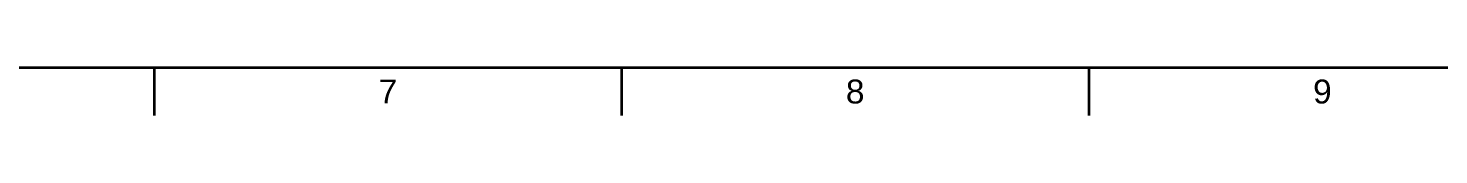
# Model space of a CAD drawing. Header units: millimetres. Extents: x 0 to 1189, y 0 to 841.
# Drawn here: x 294.1 to 441.2, y 5 to 10 of the extents above; entities that cross this region are included whole.
import ezdxf
from ezdxf.enums import TextEntityAlignment as Align

# ---------------------------------------------------------------- set-up
doc = ezdxf.new("R2010")
doc.units = ezdxf.units.MM
doc.header["$LTSCALE"] = 0.75
doc.layers.add('BORDER', color=7, linetype='Continuous', lineweight=35)
doc.styles.add('FusionTitle', font='arial.ttf')

# ---------------------------------------------------------------- blocks, each defined once
blk = doc.blocks.new('ISO_A0_SHEET')
at = {"layer": 'BORDER'}
for p, q in [((20, 10), (1179, 10)), ((307.250002, 10), (307.250002, 5)), ((355.958335, 10), (355.958335, 5)), ((404.666668, 10), (404.666668, 5))]:
    blk.add_line(p, q, dxfattribs=at)
at = {"layer": 'BORDER', "style": 'FusionTitle'}
for s, p in [('7', (331.604168, 7.5)), ('8', (380.312501, 7.5)), ('9', (429.020835, 7.5))]:
    blk.add_text(s, height=2.5, dxfattribs=at).set_placement(p, align=Align.MIDDLE)

msp = doc.modelspace()

# ---------------------------------------------------------------- block references
at = {"layer": 'BORDER'}
msp.add_blockref('ISO_A0_SHEET', (0, 0), dxfattribs=at)

doc.saveas('drawing.dxf')
